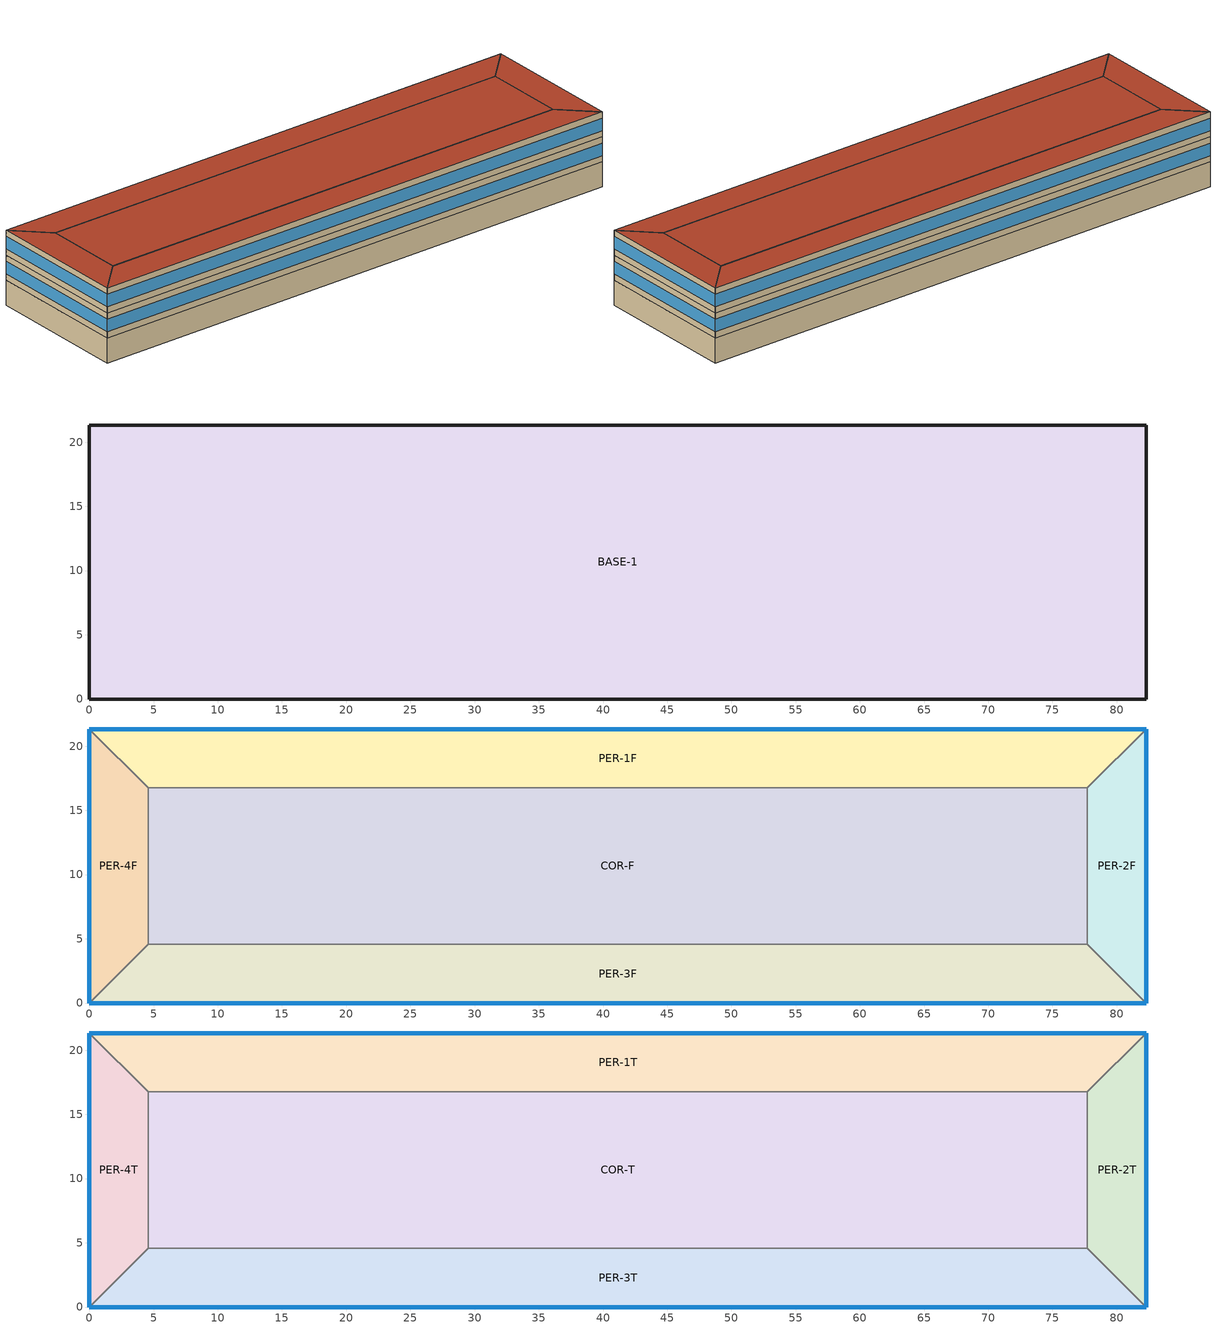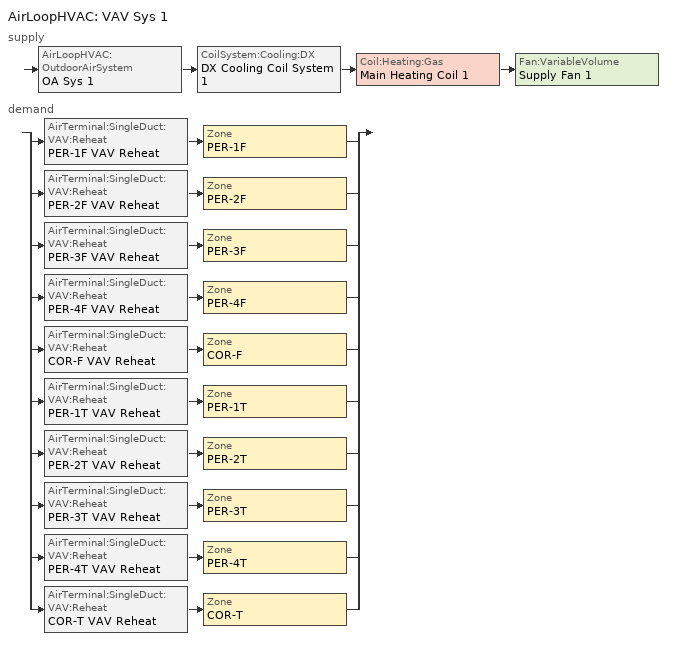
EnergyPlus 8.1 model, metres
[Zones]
BASE-1
 floor ground (SLAB-1): 82.3,21.34 82.3,0 0,0 0,21.34 z-3.66
 wall ground (SLAB-1): 82.3,21.34 0,21.34 0,0 82.3,0 82.3,21.34 z-3.66:0
PER-1F
 floor to BASE-1 (FLOOR-1): 4.57,16.76 0,21.34 82.3,21.34 77.72,16.76 z0
 wall outside (WALL-10): 82.3,21.34 0,21.34 z0:3.66
 wall to PER-4F (INTWALL-1): 0,21.34 4.57,16.76 z0:3.66
 wall to COR-F (INTWALL-1): 4.57,16.76 77.72,16.76 z0:3.66
 wall to PER-2F (INTWALL-1): 77.72,16.76 82.3,21.34 z0:3.66
 window (WINDOW_N_4_10): 82.3,21.34 0,21.34 z0.91:2.74
 ceiling adiabatic (CEILING-1): 77.72,16.76 82.3,21.34 0,21.34 4.57,16.76 z3.66
PER-2F
 floor to BASE-1 (FLOOR-1): 77.72,16.76 82.3,21.34 82.3,0 77.72,4.57 z0
 wall outside (WALL-10): 82.3,0 82.3,21.34 z0:3.66
 wall to COR-F (INTWALL-1): 77.72,16.76 77.72,4.57 z0:3.66
 wall to PER-3F (INTWALL-1): 77.72,4.57 82.3,0 z0:3.66
 window (WINDOW_NN_4_10): 82.3,0 82.3,21.34 z0.91:2.74
 ceiling adiabatic (CEILING-1): 77.72,4.57 82.3,0 82.3,21.34 77.72,16.76 z3.66
PER-3F
 floor to BASE-1 (FLOOR-1): 77.72,4.57 82.3,0 0,0 4.57,4.57 z0
 wall outside (WALL-10): 0,0 82.3,0 z0:3.66
 wall to COR-F (INTWALL-1): 77.72,4.57 4.57,4.57 z0:3.66
 wall to PER-4F (INTWALL-1): 4.57,4.57 0,0 z0:3.66
 window (WINDOW_NN_4_10): 0,0 82.3,0 z0.91:2.74
 ceiling adiabatic (CEILING-1): 4.57,4.57 0,0 82.3,0 77.72,4.57 z3.66
PER-4F
 floor to BASE-1 (FLOOR-1): 4.57,4.57 0,0 0,21.34 4.57,16.76 z0
 wall outside (WALL-10): 0,21.34 0,0 z0:3.66
 wall to COR-F (INTWALL-1): 4.57,4.57 4.57,16.76 z0:3.66
 window (WINDOW_NN_4_10): 0,21.34 0,0 z0.91:2.74
 ceiling adiabatic (CEILING-1): 4.57,16.76 0,21.34 0,0 4.57,4.57 z3.66
COR-F
 floor to BASE-1 (FLOOR-1): 77.72,16.76 77.72,4.57 4.57,4.57 4.57,16.76 z0
 ceiling adiabatic (CEILING-1): 4.57,16.76 4.57,4.57 77.72,4.57 77.72,16.76 z3.66
PER-1T
 floor adiabatic (FLOOR-1): 4.57,16.76 0,21.34 82.3,21.34 77.72,16.76 z3.66
 wall outside (WALL-10): 82.3,21.34 0,21.34 z3.66:7.32
 wall to PER-4T (INTWALL-1): 0,21.34 4.57,16.76 z3.66:7.32
 wall to COR-T (INTWALL-1): 4.57,16.76 77.72,16.76 z3.66:7.32
 wall to PER-2T (INTWALL-1): 77.72,16.76 82.3,21.34 z3.66:7.32
 window (WINDOW_N_4_10): 82.3,21.34 0,21.34 z4.57:6.4
 roof outside (ROOF-10): 77.72,16.76 82.3,21.34 0,21.34 4.57,16.76 z7.32
PER-2T
 floor adiabatic (FLOOR-1): 77.72,16.76 82.3,21.34 82.3,0 77.72,4.57 z3.66
 wall outside (WALL-10): 82.3,0 82.3,21.34 z3.66:7.32
 wall to COR-T (INTWALL-1): 77.72,16.76 77.72,4.57 z3.66:7.32
 wall to PER-3T (INTWALL-1): 77.72,4.57 82.3,0 z3.66:7.32
 window (WINDOW_NN_4_10): 82.3,0 82.3,21.34 z4.57:6.4
 roof outside (ROOF-10): 77.72,4.57 82.3,0 82.3,21.34 77.72,16.76 z7.32
PER-3T
 floor adiabatic (FLOOR-1): 77.72,4.57 82.3,0 0,0 4.57,4.57 z3.66
 wall outside (WALL-10): 0,0 82.3,0 z3.66:7.32
 wall to COR-T (INTWALL-1): 77.72,4.57 4.57,4.57 z3.66:7.32
 wall to PER-4T (INTWALL-1): 4.57,4.57 0,0 z3.66:7.32
 window (WINDOW_NN_4_10): 0,0 82.3,0 z4.57:6.4
 roof outside (ROOF-10): 4.57,4.57 0,0 82.3,0 77.72,4.57 z7.32
PER-4T
 floor adiabatic (FLOOR-1): 4.57,4.57 0,0 0,21.34 4.57,16.76 z3.66
 wall outside (WALL-10): 0,21.34 0,0 z3.66:7.32
 wall to COR-T (INTWALL-1): 4.57,4.57 4.57,16.76 z3.66:7.32
 window (WINDOW_NN_4_10): 0,21.34 0,0 z4.57:6.4
 roof outside (ROOF-10): 4.57,16.76 0,21.34 0,0 4.57,4.57 z7.32
COR-T
 floor adiabatic (FLOOR-1): 77.72,16.76 77.72,4.57 4.57,4.57 4.57,16.76 z3.66
 roof outside (ROOF-10): 4.57,16.76 4.57,4.57 77.72,4.57 77.72,16.76 z7.32
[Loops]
AirLoopHVAC 'VAV Sys 1'
 supply: AirLoopHVAC:OutdoorAirSystem 'OA Sys 1' > CoilSystem:Cooling:DX 'DX Cooling Coil System 1' > Coil:Heating:Gas 'Main Heating Coil 1' > Fan:VariableVolume 'Supply Fan 1'
 demand: split
  | AirTerminal:SingleDuct:VAV:Reheat 'PER-1F VAV Reheat' > Zone 'PER-1F'
  | AirTerminal:SingleDuct:VAV:Reheat 'PER-2F VAV Reheat' > Zone 'PER-2F'
  | AirTerminal:SingleDuct:VAV:Reheat 'PER-3F VAV Reheat' > Zone 'PER-3F'
  | AirTerminal:SingleDuct:VAV:Reheat 'PER-4F VAV Reheat' > Zone 'PER-4F'
  | AirTerminal:SingleDuct:VAV:Reheat 'COR-F VAV Reheat' > Zone 'COR-F'
  | AirTerminal:SingleDuct:VAV:Reheat 'PER-1T VAV Reheat' > Zone 'PER-1T'
  | AirTerminal:SingleDuct:VAV:Reheat 'PER-2T VAV Reheat' > Zone 'PER-2T'
  | AirTerminal:SingleDuct:VAV:Reheat 'PER-3T VAV Reheat' > Zone 'PER-3T'
  | AirTerminal:SingleDuct:VAV:Reheat 'PER-4T VAV Reheat' > Zone 'PER-4T'
  | AirTerminal:SingleDuct:VAV:Reheat 'COR-T VAV Reheat' > Zone 'COR-T'
[Building]
Building: North Axis {deg}=45; Terrain=City; Loads Convergence Tolerance Value=0.04; Temperature Convergence Tolerance Value {deltaC}=0.4; Solar Distribution=FullInteriorAndExterior; Maximum Number of Warmup Days=25; Minimum Number of Warmup Days=6
[SizingPeriod:DesignDay] Day of Month=21; Humidity Condition Type=Wetbulb; Barometric Pressure {Pa}=95816; Wind Direction {deg}=300; Rain Indicator=No; Snow Indicator=No; Daylight Saving Time Indicator=No; Solar Model Indicator=ASHRAEClearSky
Name | Month | Day Type | Maximum Dry-Bulb Temperature {C} | Daily Dry-Bulb Temperature Range {deltaC} | Dry-Bulb Temperature Range Modifier Type | Wetbulb or DewPoint at Maximum Dry-Bulb {C} | Wind Speed {m/s} | Sky Clearness
Climate Zone 10 Ann Htg 99.6% Condns DB | 12 | WinterDesignDay | 1.2 | 0 | DefaultMultipliers | 1.2 | 0.9 | 0
CZ_10_DDY | 8 | SummerDesignDay | 38.1 | 16.6 |  | 19.9 | 4.2 | 1
[Site:Location]
Climate_Zone_10_CA_USA_CTZRV2: Latitude {deg}=33.88; Longitude {deg}=-117.27; Time Zone {hr}=-8; Elevation {m}=469
[Site:GroundTemperature:BuildingSurface]
20.03, 20.03, 20.13, 20.3, 20.43, 20.52, 20.62, 20.77, 20.78, 20.55, 20.44, 20.2
[Material] Thermal Absorptance=0.9
Name | Roughness | Thickness {m} | Conductivity {W/m-K} | Density {kg/m3} | Specific Heat {J/kg-K} | Solar Absorptance | Visible Absorptance
Roof Membrane | VeryRough | 0.0095 | 0.16 | 1121.29 | 1460 | 0.7 | 0.7
Roof Insulation | MediumRough | 0.12988 | 0.049 | 265 | 836.8 | 0.7 | 0.7
Metal Decking | MediumSmooth | 0.0015 | 45.006 | 7680 | 418.4 | 0.7 | 0.3
GP01 1/2 GYPSUM | Smooth | 0.0127 | 0.16 | 800 | 1090 | 0.7 | 0.5
Wall Insulation [2] | MediumRough | 0.11018 | 0.045 | 265 | 836.8 | 0.7 | 0.7
1/2IN Gypsum | Smooth | 0.0127 | 0.16 | 784.9 | 830 | 0.92 | 0.92
Std Wood 6inch | MediumSmooth | 0.15 | 0.12 | 540 | 1210 | 0.7 | 0.7
Std MAT-CC05 4  MW CONCRETE | Rough | 0.1 | 0.858 | 1968 | 836.8 | 0.7 | 0.2
[Material:NoMass] Thermal Absorptance=0.9; Solar Absorptance=0.7
Name | Roughness | Thermal Resistance {m2-K/W} | Visible Absorptance
MAT-SHEATH | Rough | 0.3626 | 0.7
Std CP02 CARPET PAD | VeryRough | 0.21648 | 0.8
[WindowMaterial:Gas]
AIR 13MM: Gas Type=Air; Thickness {m}=0.0127
[WindowMaterial:Glazing] Optical Data Type=SpectralAverage; Infrared Transmittance at Normal Incidence=0
Name | Thickness {m} | Solar Transmittance at Normal Incidence | Front Side Solar Reflectance at Normal Incidence | Back Side Solar Reflectance at Normal Incidence | Visible Transmittance at Normal Incidence | Front Side Visible Reflectance at Normal Incidence | Back Side Visible Reflectance at Normal Incidence | Front Side Infrared Hemispherical Emissivity | Back Side Infrared Hemispherical Emissivity | Conductivity {W/m-K}
CLEAR 6MM | .006 | .775 | .071 | .071 | .881 | .08 | .08 | .84 | .84 | .9
GREY 6MM | .006 | .455 | .053 | .053 | .431 | .052 | .052 | .84 | .84 | .9
BRZR 6MM | 0.006 | 0.278 | 0.276 | 0.095 | 0.21 | 0.348 | 0.117 | 0.84 | 0.84 | 0.9
[Construction]
InteriorFurnishings: Std Wood 6inch
[CONSTRUCTION]
WALL-10: MAT-SHEATH, Wall Insulation [2], 1/2IN Gypsum
ROOF-10: Roof Membrane, Roof Insulation, Metal Decking
FLOOR-1; CEILING-1: Std MAT-CC05 4  MW CONCRETE, Std CP02 CARPET PAD
SLAB-1: Std MAT-CC05 4  MW CONCRETE
INTWALL-1: GP01 1/2 GYPSUM, GP01 1/2 GYPSUM
WINDOW_NN_4_10: BRZR 6MM, AIR 13MM, CLEAR 6MM
WINDOW_N_4_10: GREY 6MM, AIR 13MM, CLEAR 6MM
[Zone] Type=1; Multiplier=1; Ceiling Height {m}=3.658
Name | Volume {m3}
PER-1T; PER-3T; PER-1F; PER-3F | 1299.743
PER-2T; PER-4T; PER-2F; PER-4F | 280.337
COR-T; COR-F | 3262.101
BASE-1 | 6422.261
[InternalMass] Construction=InteriorFurnishings
Name | Zone | Surface Area {m2}
Internal-P1T | PER-1T | 710.7
Internal-P2T | PER-2T | 153.3
Internal-P3T | PER-3T | 710.7
Internal-P4T | PER-4T | 153.3
Internal-C1T | COR-T | 1783.7
Internal-P1F | PER-1F | 710.7
Internal-P2F | PER-2F | 153.3
Internal-P3F | PER-3F | 710.7
Internal-P4F | PER-4F | 153.3
Internal-C1F | COR-F | 1783.7
[People] Number of People Schedule=OCC-SCHED; Number of People Calculation Method=people; Fraction Radiant=0.3; Sensible Heat Fraction=AUTOCALCULATE; Activity Level Schedule=ACTIVITY_SCH; Carbon Dioxide Generation Rate {m3/s-W}=3.82E-8; Enable ASHRAE 55 Comfort Warnings=No; Mean Radiant Temperature Calculation Type=ZoneAveraged; Work Efficiency Schedule=WORK_EFF_SCH; Clothing Insulation Calculation Method=ClothingInsulationSchedule; Clothing Insulation Schedule=CLOTHING_SCH; Air Velocity Schedule=AIR_VELO_SCH; Thermal Comfort Model 1 Type=FANGER
Name | Zone or ZoneList | Number of People
PER-1F people 1 | PER-1F | 12.8
PER-2F people 1 | PER-2F | 2.8
PER-3F people 1 | PER-3F | 12.8
PER-4F people 1 | PER-4F | 2.8
COR-F people 1 | COR-F | 32
PER-1T people 1 | PER-1T | 12.8
PER-2T people 1 | PER-2T | 2.8
PER-3T people 1 | PER-3T | 12.8
PER-4T people 1 | PER-4T | 2.8
COR-T people 1 | COR-T | 32
[Lights] Schedule=LIT-SCHED; Design Level Calculation Method=LightingLevel; Return Air Fraction=0; Fraction Radiant=0.7; Fraction Visible=0.2; Fraction Replaceable=1; Return Air Fraction Calculated from Plenum Temperature=No
Name | Zone or ZoneList | Lighting Level {W}
PER-1F Lights 1 | PER-1F | 5738.969
PER-2F Lights 1 | PER-2F | 1237.817
PER-3F Lights 1 | PER-3F | 5738.969
PER-4F Lights 1 | PER-4F | 1237.817
COR-F Lights 1 | COR-F | 14403.7
PER-1T Lights 1 | PER-1T | 5738.969
PER-2T Lights 1 | PER-2T | 1237.817
PER-3T Lights 1 | PER-3T | 5738.969
PER-4T Lights 1 | PER-4T | 1237.817
COR-T Lights 1 | COR-T | 14403.7
[ElectricEquipment] Schedule=EQP-SCHED; Design Level Calculation Method=EquipmentLevel; Fraction Latent=0; Fraction Radiant=0.5; Fraction Lost=0
Name | Zone or ZoneList | Design Level {W}
PER-1F ElecEq 1 | PER-1F | 5738.97
PER-2F ElecEq 1 | PER-2F | 1237.82
PER-3F ElecEq 1 | PER-3F | 5738.97
PER-4F ElecEq 1 | PER-4F | 1237.82
COR-F ElecEq 1 | COR-F | 14403.69
PER-1T ElecEq 1 | PER-1T | 5738.97
PER-2T ElecEq 1 | PER-2T | 1237.82
PER-3T ElecEq 1 | PER-3T | 5738.97
PER-4T ElecEq 1 | PER-4T | 1237.82
COR-T ElecEq 1 | COR-T | 14403.69
[ZoneInfiltration:DesignFlowRate] Schedule=INF-SCHED; Design Flow Rate Calculation Method=Flow/ExteriorArea; Flow per Exterior Surface Area {m3/s-m2}=0.000302; Constant Term Coefficient=1; Temperature Term Coefficient=0; Velocity Term Coefficient=0; Velocity Squared Term Coefficient=0
Name | Zone or ZoneList
PER-1T Infil 1 | PER-1T
PER-2T Infil 1 | PER-2T
PER-3T Infil 1 | PER-3T
PER-4T Infil 1 | PER-4T
PER-1F Infil 1 | PER-1F
PER-2F Infil 1 | PER-2F
PER-3F Infil 1 | PER-3F
PER-4F Infil 1 | PER-4F
[Sizing:Zone] Zone Cooling Design Supply Air Temperature Input Method=SupplyAirTemperature; Zone Cooling Design Supply Air Temperature {C}=14; Zone Heating Design Supply Air Temperature Input Method=SupplyAirTemperature; Zone Heating Design Supply Air Temperature {C}=50; Zone Cooling Design Supply Air Humidity Ratio {kgWater/kgDryAir}=0.009; Zone Heating Design Supply Air Humidity Ratio {kgWater/kgDryAir}=0.008; Cooling Design Air Flow Method=DesignDay; Cooling Design Air Flow Rate {m3/s}=0; Heating Design Air Flow Method=DesignDay; Heating Design Air Flow Rate {m3/s}=0
Name | Design Specification Outdoor Air Object | Zone Heating Sizing Factor | Zone Cooling Sizing Factor
PER-1F | SZ DSOA PER-1F | 0 | 0
PER-4F | SZ DSOA PER-4F
COR-F | SZ DSOA COR-F | 1.1 | 1.1
[DesignSpecification:OutdoorAir] Outdoor Air Method=flow/person; Outdoor Air Flow per Person {m3/s-person}=0.00944; Outdoor Air Flow per Zone Floor Area {m3/s-m2}=0; Outdoor Air Flow per Zone {m3/s}=0
SZ DSOA PER-1F; SZ DSOA PER-4F; SZ DSOA COR-F
[Sizing:System]
VAV Sys 1: Type of Load to Size On=sensible; Design Outdoor Air Flow Rate {m3/s}=autosize; Minimum System Air Flow Ratio=0.3; Preheat Design Temperature {C}=7; Preheat Design Humidity Ratio {kgWater/kgDryAir}=0.008; Precool Design Temperature {C}=12.8; Precool Design Humidity Ratio {kgWater/kgDryAir}=0.008; Central Cooling Design Supply Air Temperature {C}=12.8; Central Heating Design Supply Air Temperature {C}=16.7; Sizing Option=NonCoincident; 100% Outdoor Air in Cooling=No; 100% Outdoor Air in Heating=No; Central Cooling Design Supply Air Humidity Ratio {kgWater/kgDryAir}=0.0085; Central Heating Design Supply Air Humidity Ratio {kgWater/kgDryAir}=0.008; Cooling Design Air Flow Method=DesignDay; Cooling Design Air Flow Rate {m3/s}=0; Heating Design Air Flow Method=DesignDay; Heating Design Air Flow Rate {m3/s}=0
[ZoneControl:Thermostat] Control Type Schedule=Zone Control Type Sched; Control 1=DualSetPoint
Name | Zone or ZoneList
PER-1F Control | PER-1F
PER-2F Control | PER-2F
PER-3F Control | PER-3F
PER-4F Control | PER-4F
COR-F Control | COR-F
PER-1T Control | PER-1T
PER-2T Control | PER-2T
PER-3T Control | PER-3T
PER-4T Control | PER-4T
COR-T Control | COR-T
[ThermostatSetpoint:DualSetpoint]
DualSetPoint: Heating Setpoint Temperature Schedule=Htg-SetP-Sch; Cooling Setpoint Temperature Schedule=Clg-SetP-Sch
[AirTerminal:SingleDuct:VAV:Reheat] Availability Schedule=ReheatCoilAvailSched; Maximum Air Flow Rate {m3/s}=autosize; Zone Minimum Air Flow Input Method=Constant; Constant Minimum Air Flow Fraction=0.3; Maximum Hot Water or Steam Flow Rate {m3/s}=0; Minimum Hot Water or Steam Flow Rate {m3/s}=0; Convergence Tolerance=0.001; Damper Heating Action=Reverse
Name | Reheat Coil
PER-1F VAV Reheat | PER-1F Zone Coil
PER-2F VAV Reheat | PER-2F Zone Coil
PER-3F VAV Reheat | PER-3F Zone Coil
PER-4F VAV Reheat | PER-4F Zone Coil
COR-F VAV Reheat | COR-F Zone Coil
PER-1T VAV Reheat | PER-1T Zone Coil
PER-2T VAV Reheat | PER-2T Zone Coil
PER-3T VAV Reheat | PER-3T Zone Coil
PER-4T VAV Reheat | PER-4T Zone Coil
COR-T VAV Reheat | COR-T Zone Coil
[Zone equipment]
PER-1F: PER-1F VAV Reheat
PER-2F: PER-2F VAV Reheat
PER-3F: PER-3F VAV Reheat
PER-4F: PER-4F VAV Reheat
COR-F: COR-F VAV Reheat
PER-1T: PER-1T VAV Reheat
PER-2T: PER-2T VAV Reheat
PER-3T: PER-3T VAV Reheat
PER-4T: PER-4T VAV Reheat
COR-T: COR-T VAV Reheat
[Fan:VariableVolume]
Supply Fan 1: Availability Schedule=FanAvailSched; Fan Total Efficiency=0.6045; Pressure Rise {Pa}=1017.592; Maximum Flow Rate {m3/s}=AUTOSIZE; Fan Power Minimum Flow Rate Input Method=FixedFlowRate; Fan Power Minimum Air Flow Rate {m3/s}=0; Motor Efficiency=0.93; Motor In Airstream Fraction=1; Fan Power Coefficient 1=0.0407599; Fan Power Coefficient 2=0.088045; Fan Power Coefficient 3=-0.0729261; Fan Power Coefficient 4=0.94374; Fan Power Coefficient 5=0
[Coil:Cooling:DX:TwoSpeed]
Main Cooling Coil 1: Availability Schedule=CoolingCoilAvailSched; High Speed Gross Rated Total Cooling Capacity {W}=AUTOSIZE; High Speed Rated Sensible Heat Ratio=AUTOSIZE; High Speed Gross Rated Cooling COP {W/W}=3.23372; High Speed Rated Air Flow Rate {m3/s}=AUTOSIZE; Total Cooling Capacity Function of Temperature Curve=VAV_1_CoolCStandard10Ton_CapFT; Total Cooling Capacity Function of Flow Fraction Curve=VAV_1_CoolCStandard10Ton_CapFF; Energy Input Ratio Function of Temperature Curve=VAV_1_CoolCStandard10Ton_EIRFT; Energy Input Ratio Function of Flow Fraction Curve=VAV_1_CoolCStandard10Ton_EIRFFF; Part Load Fraction Correlation Curve=VAV_1_CoolCStandard10Ton_PLR; Low Speed Gross Rated Total Cooling Capacity {W}=AUTOSIZE; Low Speed Gross Rated Sensible Heat Ratio=AUTOSIZE; Low Speed Gross Rated Cooling COP {W/W}=3.28187; Low Speed Rated Air Flow Rate {m3/s}=AUTOSIZE; Low Speed Total Cooling Capacity Function of Temperature Curve=VAV_1_CoolCStandard10Ton_CapFT; Low Speed Energy Input Ratio Function of Temperature Curve=VAV_1_CoolCStandard10Ton_EIRFT
[Coil:Heating:Gas] Availability Schedule=ReheatCoilAvailSched; Gas Burner Efficiency=0.8; Nominal Capacity {W}=autosize
PER-1F Zone Coil; PER-2F Zone Coil; PER-3F Zone Coil; PER-4F Zone Coil; COR-F Zone Coil; PER-1T Zone Coil; PER-2T Zone Coil; PER-3T Zone Coil; PER-4T Zone Coil; COR-T Zone Coil; Main heating Coil 1
[CoilSystem:Cooling:DX]
DX Cooling Coil System 1: Availability Schedule=CoolingCoilAvailSched; Cooling Coil=Main Cooling Coil 1
[Controller:OutdoorAir]
OA Controller 1: Minimum Outdoor Air Flow Rate {m3/s}=autosize; Maximum Outdoor Air Flow Rate {m3/s}=autosize; Economizer Control Type=DifferentialDryBulb; Economizer Control Action Type=ModulateFlow; Economizer Maximum Limit Dry-Bulb Temperature {C}=28; Economizer Maximum Limit Enthalpy {J/kg}=64000; Economizer Minimum Limit Dry-Bulb Temperature {C}=-100; Lockout Type=NoLockout; Minimum Limit Type=ProportionalMinimum; Minimum Outdoor Air Schedule=Min OA Sched
[AirLoopHVAC]
VAV Sys 1: Design Supply Air Flow Rate {m3/s}=autosize
[AvailabilityManager:Scheduled]
VAV Sys 1 Avail: Schedule=FanAvailSched
[SetpointManager:Scheduled]
Supply Air Temp Manager 1: Control Variable=Temperature; Schedule=Seasonal Reset Supply Air Temp Sch; Setpoint Node or NodeList=Supply Air Temp Nodes 1
[SetpointManager:MixedAir]
Mixed Air and Coil Exit Temp Manager 1: Control Variable=Temperature; Setpoint Node or NodeList=Supply Fan Upstream Nodes
[Schedule:Day:Hourly]
FAN-SCHED-1-1; CPP-FAN-SCHED-1-1; CHILLER-SCHED-1-1; CPP-CHILLER-SCHED-1-1: 0, 0, 0, 0, 0, 1, 1, 1, 1, 1, 1, 1, 1, 1, 1, 1, 1, 1, 0, 0, 0, 0, 0, 0
FAN-SCHED-1-2; CHILLER-SCHED-1-2: 0, 0, 0, 0, 0, 0, 0, 0, 0, 0, 0, 0, 0, 0, 0, 0, 0, 0, 0, 0, 0, 0, 0, 0
CLG-SCHED-1-1; CPP-CLG-SCHED-1-1: 26.6667, 26.6667, 26.6667, 26.6667, 26.6667, 25, 25, 25, 25, 25, 25, 25, 25, 25, 25, 25, 25, 25, 26.6667, 26.6667, 26.6667, 26.6667, 26.6667, 26.6667
CLG-SCHED-1-2: 26.6667, 26.6667, 26.6667, 26.6667, 26.6667, 26.6667, 26.6667, 26.6667, 26.6667, 26.6667, 26.6667, 26.6667, 26.6667, 26.6667, 26.6667, 26.6667, 26.6667, 26.6667, 26.6667, 26.6667, 26.6667, 26.6667, 26.6667, 26.6667
CLG-SCHED-DES: 23.9, 23.9, 23.9, 23.9, 23.9, 23.9, 23.9, 23.9, 23.9, 23.9, 23.9, 23.9, 23.9, 23.9, 23.9, 23.9, 23.9, 23.9, 23.9, 23.9, 23.9, 23.9, 23.9, 23.9
CLG-SCHED-HI: 40, 40, 40, 40, 40, 40, 40, 40, 40, 40, 40, 40, 40, 40, 40, 40, 40, 40, 40, 40, 40, 40, 40, 40
HTG-SCHED-1-1: 12.8, 12.8, 12.8, 12.8, 12.8, 21.1, 21.1, 21.1, 21.1, 21.1, 21.1, 21.1, 21.1, 21.1, 21.1, 21.1, 21.1, 21.1, 12.8, 12.8, 12.8, 12.8, 12.8, 12.8
HTG-SCHED-1-2; HTG-SCHED-LOW: 12.8, 12.8, 12.8, 12.8, 12.8, 12.8, 12.8, 12.8, 12.8, 12.8, 12.8, 12.8, 12.8, 12.8, 12.8, 12.8, 12.8, 12.8, 12.8, 12.8, 12.8, 12.8, 12.8, 12.8
HTG-SCHED-DES: 21.1, 21.1, 21.1, 21.1, 21.1, 21.1, 21.1, 21.1, 21.1, 21.1, 21.1, 21.1, 21.1, 21.1, 21.1, 21.1, 21.1, 21.1, 21.1, 21.1, 21.1, 21.1, 21.1, 21.1
OCCDAY-2: 0, 0, 0, 0, 0, 0, 0, 0.07, 0.13, 0.2, 0.2, 0.1, 0, 0, 0, 0, 0, 0, 0, 0, 0, 0, 0, 0
LITDAY-1; CPP-LITDAY-1: 0.33, 0.33, 0.33, 0.35, 0.37, 0.44, 0.65, 0.72, 0.8, 0.87, 0.92, 0.96, 0.97, 0.99, 0.99, 0.98, 0.93, 0.78, 0.51, 0.41, 0.4, 0.41, 0.36, 0.34
LITDAY-2: 0.33, 0.33, 0.33, 0.33, 0.33, 0.33, 0.33, 0.33, 0.33, 0.33, 0.33, 0.33, 0.33, 0.33, 0.33, 0.33, 0.33, 0.33, 0.33, 0.33, 0.33, 0.33, 0.33, 0.33
INFIL-1; CPP-INFIL-1: 0, 1, 1, 1, 1, 1, 0, 0, 0, 0, 0, 0, 0, 0, 0, 0, 0, 0, 0, 1, 1, 1, 1, 1
INFIL-2: 0, 1, 1, 1, 1, 1, 1, 1, 1, 1, 1, 1, 1, 1, 1, 1, 1, 1, 1, 1, 1, 1, 1, 1
EQPDAY-1; CPP-EQPDAY-1: 0.33, 0.33, 0.33, 0.35, 0.37, 0.43, 0.65, 0.73, 0.81, 0.88, 0.93, 0.97, 0.98, 1, 0.99, 0.98, 0.93, 0.79, 0.51, 0.43, 0.41, 0.41, 0.37, 0.35
EQPDAY-2: 0.41, 0.41, 0.41, 0.41, 0.41, 0.41, 0.41, 0.41, 0.41, 0.41, 0.41, 0.41, 0.41, 0.41, 0.41, 0.41, 0.41, 0.41, 0.41, 0.41, 0.41, 0.41, 0.41, 0.41
OCCDAY-1; CPP-OCCDAY-1: 0, 0, 0, 0, 0, 0, 0.1, 0.2, 0.95, 0.95, 0.95, 0.95, 0.5, 0.95, 0.95, 0.95, 0.95, 0.3, 0.3, 0.1, 0.05, 0.05, 0.05, 0.05
Dual Daily Control: 4, 4, 4, 4, 4, 4, 4, 4, 4, 4, 4, 4, 4, 4, 4, 4, 4, 4, 4, 4, 4, 4, 4, 4
Min OA-1-1: 0.02, 0.02, 0.02, 0.02, 0.02, 0.02, 1, 1, 1, 1, 1, 1, 1, 1, 1, 1, 1, 1, 0.02, 0.02, 0.02, 0.02, 0.02, 0.02
Summer Supply Air Temp Day Sch: 12.7778, 12.7778, 12.7778, 12.7778, 12.7778, 12.7778, 12.7778, 12.7778, 12.7778, 12.7778, 12.7778, 12.7778, 12.7778, 12.7778, 12.7778, 12.7778, 12.7778, 12.7778, 12.7778, 12.7778, 12.7778, 12.7778, 12.7778, 12.7778
Winter Supply Air Temp Day Sch: 17, 17, 17, 17, 17, 17, 17, 17, 17, 17, 17, 17, 17, 17, 17, 17, 17, 17, 17, 17, 17, 17, 17, 17
[Schedule:Week:Daily]
OCC-SCHED-1: OCCDAY-2, OCCDAY-1, OCCDAY-1, OCCDAY-1, OCCDAY-1, OCCDAY-1, OCCDAY-2, OCCDAY-2, OCCDAY-1, OCCDAY-2, CPP-OCCDAY-1, OCCDAY-1
LIT-SCHED-1: LITDAY-2, LITDAY-1, LITDAY-1, LITDAY-1, LITDAY-1, LITDAY-1, LITDAY-2, LITDAY-2, LITDAY-1, LITDAY-2, CPP-LITDAY-1, LITDAY-1
INF-SCHED-1: INFIL-2, INFIL-1, INFIL-1, INFIL-1, INFIL-1, INFIL-1, INFIL-2, INFIL-2, INFIL-1, INFIL-2, CPP-INFIL-1, INFIL-1
FAN-SCHED-1: FAN-SCHED-1-2, FAN-SCHED-1-1, FAN-SCHED-1-1, FAN-SCHED-1-1, FAN-SCHED-1-1, FAN-SCHED-1-1, FAN-SCHED-1-2, FAN-SCHED-1-2, FAN-SCHED-1-1, FAN-SCHED-1-1, CPP-FAN-SCHED-1-1, FAN-SCHED-1-1
CLG-SCHED-1: CLG-SCHED-1-2, CLG-SCHED-1-1, CLG-SCHED-1-1, CLG-SCHED-1-1, CLG-SCHED-1-1, CLG-SCHED-1-1, CLG-SCHED-1-2, CLG-SCHED-1-2, CLG-SCHED-DES, CLG-SCHED-HI, CPP-CLG-SCHED-1-1, CLG-SCHED-1-1
HTG-SCHED-1: HTG-SCHED-1-2, HTG-SCHED-1-1, HTG-SCHED-1-1, HTG-SCHED-1-1, HTG-SCHED-1-1, HTG-SCHED-1-1, HTG-SCHED-1-2, HTG-SCHED-1-2, HTG-SCHED-LOW, HTG-SCHED-DES, HTG-SCHED-1-1, HTG-SCHED-1-1
EQP-SCHED-1: EQPDAY-2, EQPDAY-1, EQPDAY-1, EQPDAY-1, EQPDAY-1, EQPDAY-1, EQPDAY-2, EQPDAY-2, EQPDAY-1, EQPDAY-2, CPP-EQPDAY-1, EQPDAY-1
Dual Weekly Control: Dual Daily Control, Dual Daily Control, Dual Daily Control, Dual Daily Control, Dual Daily Control, Dual Daily Control, Dual Daily Control, Dual Daily Control, Dual Daily Control, Dual Daily Control, Dual Daily Control, Dual Daily Control
Min OA Week Sch: Min OA-1-1, Min OA-1-1, Min OA-1-1, Min OA-1-1, Min OA-1-1, Min OA-1-1, Min OA-1-1, Min OA-1-1, Min OA-1-1, Min OA-1-1, Min OA-1-1, Min OA-1-1
CoolingCoilAvail Week Sch-1: CHILLER-SCHED-1-2, CHILLER-SCHED-1-1, CHILLER-SCHED-1-1, CHILLER-SCHED-1-1, CHILLER-SCHED-1-1, CHILLER-SCHED-1-1, CHILLER-SCHED-1-2, CHILLER-SCHED-1-2, CHILLER-SCHED-1-1, CHILLER-SCHED-1-1, CPP-CHILLER-SCHED-1-1, CHILLER-SCHED-1-1
ReheatingCoilAvail Week Sch-1: FAN-SCHED-1-1, FAN-SCHED-1-1, FAN-SCHED-1-1, FAN-SCHED-1-1, FAN-SCHED-1-1, FAN-SCHED-1-1, FAN-SCHED-1-1, FAN-SCHED-1-1, FAN-SCHED-1-1, FAN-SCHED-1-1, FAN-SCHED-1-1, FAN-SCHED-1-1
Summer Supply Air Temp Week Sch: Summer Supply Air Temp Day Sch, Summer Supply Air Temp Day Sch, Summer Supply Air Temp Day Sch, Summer Supply Air Temp Day Sch, Summer Supply Air Temp Day Sch, Summer Supply Air Temp Day Sch, Summer Supply Air Temp Day Sch, Summer Supply Air Temp Day Sch, Summer Supply Air Temp Day Sch, Summer Supply Air Temp Day Sch, Summer Supply Air Temp Day Sch, Summer Supply Air Temp Day Sch
Winter Supply Air Temp Week Sch: Winter Supply Air Temp Day Sch, Winter Supply Air Temp Day Sch, Winter Supply Air Temp Day Sch, Winter Supply Air Temp Day Sch, Winter Supply Air Temp Day Sch, Winter Supply Air Temp Day Sch, Winter Supply Air Temp Day Sch, Winter Supply Air Temp Day Sch, Winter Supply Air Temp Day Sch, Winter Supply Air Temp Day Sch, Winter Supply Air Temp Day Sch, Winter Supply Air Temp Day Sch
[Schedule:Year]
OCC-SCHED: OCC-SCHED-1, 1, 1, 12, 31
LIT-SCHED: LIT-SCHED-1, 1, 1, 12, 31
EQP-SCHED: EQP-SCHED-1, 1, 1, 12, 31
INF-SCHED: INF-SCHED-1, 1, 1, 12, 31
Zone Control Type Sched: Dual Weekly Control, 1, 1, 12, 31
Htg-SetP-Sch: HTG-SCHED-1, 1, 1, 12, 31
Clg-SetP-Sch: CLG-SCHED-1, 1, 1, 12, 31
Min OA Sched: Min OA Week Sch, 1, 1, 12, 31
FanAvailSched: FAN-SCHED-1, 1, 1, 12, 31
ReheatCoilAvailSched: ReheatingCoilAvail Week Sch-1, 1, 1, 12, 31
CoolingCoilAvailSched: CoolingCoilAvail Week Sch-1, 1, 1, 12, 31
Seasonal Reset Supply Air Temp Sch: Winter Supply Air Temp Week Sch, 1, 1, 3, 31, Summer Supply Air Temp Week Sch, 4, 1, 9, 30, Winter Supply Air Temp Week Sch, 10, 1, 12, 31
[Schedule:Compact]
ACTIVITY_SCH: Through: 12/31, For: AllDays, Until: 24:00, 120
WORK_EFF_SCH: Through: 12/31, For: AllDays, Until: 24:00, 0
AIR_VELO_SCH: Through: 12/31, For: AllDays, Until: 24:00, 0.2
CLOTHING_SCH: Through: 04/30, For: AllDays, Until: 24:00, 1, Through: 09/30, For: AllDays, Until: 24:00, 0.5, Through: 12/31, For: AllDays, Until: 24:00, 1
[Curve:Quadratic]
Name | Coefficient1 Constant | Coefficient2 x | Coefficient3 x**2 | Minimum Value of x | Maximum Value of x
VAV_1_CoolCStandard10Ton_CapFF | 0.77136 | 0.34053 | -0.11088 | 0.75918 | 1.13877
VAV_1_CoolCStandard10Ton_EIRFFF | 1.2055 | -0.32953 | 0.12308 | 0.75918 | 1.13877
VAV_1_CoolCStandard10Ton_PLR | 0.771 | 0.229 | 0 | 0 | 1
[Curve:Biquadratic] Minimum Value of x=17; Maximum Value of x=22; Minimum Value of y=13; Maximum Value of y=46
Name | Coefficient1 Constant | Coefficient2 x | Coefficient3 x**2 | Coefficient4 y | Coefficient5 y**2 | Coefficient6 x*y
VAV_1_CoolCStandard10Ton_CapFT | 0.42415 | 0.04426 | -0.00042 | 0.00333 | -0.00008 | -0.00021
VAV_1_CoolCStandard10Ton_EIRFT | 1.23649 | -0.02431 | 0.00057 | -0.01434 | 0.00063 | -0.00038
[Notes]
Climate Zone CA_USA Annual Cooling (DB=>MWB) 1%
